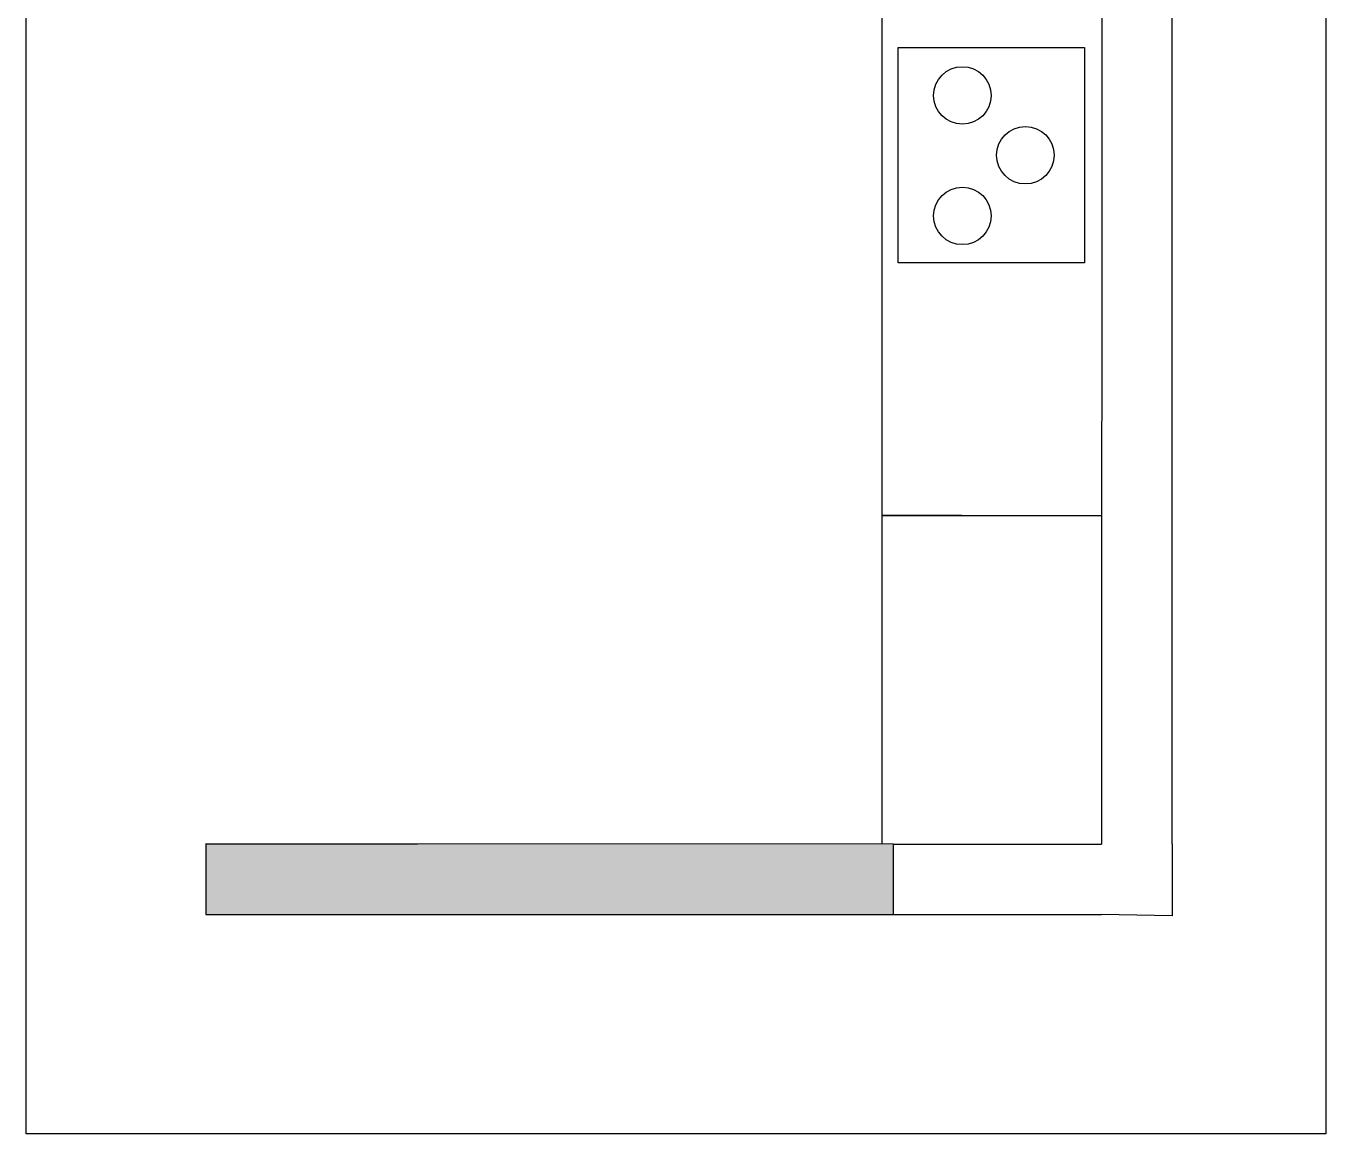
# Model space of a CAD drawing. Header units: millimetres. Extents: x 857 to 2168, y 576 to 1198.
# Drawn here: x 1249.7 to 1392.1, y 955.5 to 1076.9 of the extents above; entities that cross this region are included whole.
import ezdxf

# ---------------------------------------------------------------- set-up
doc = ezdxf.new("R2010")
doc.units = ezdxf.units.MM
doc.layers.add('WAL', color=7, linetype='Continuous', lineweight=30)

msp = doc.modelspace()

# ---------------------------------------------------------------- hatches: boundary and pattern name
at = {"layer": 'WAL', "lineweight": -2}
h = msp.add_hatch(color=256, dxfattribs=at)
h.dxf.hatch_style = 1
h.paths.add_polyline_path([(1344.7, 979.51), (1344.71, 987.24), (1292.56, 987.24), (1292.56, 987.24), (1269.38, 987.24), (1269.38, 979.52)])

# ---------------------------------------------------------------- linework, layer by layer
for p, q in [((1375.23, 987.24), (1375.23, 1145.59)), ((1367.5, 1137.87), (1367.49, 987.24)), ((1375.22, 987.24), (1375.23, 1116.66)), ((1343.42, 1113.09), (1343.41, 987.24)), ((1345.2, 1050.9), (1345.2, 1074.5)), ((1345.2, 1074.5), (1365.6, 1074.5)), ((1365.6, 1074.5), (1365.6, 1050.9)), ((1365.6, 1050.9), (1345.2, 1050.9)), ((1352.15, 1023.24), (1343.41, 1023.24)), ((1343.41, 1023.24), (1367.49, 1023.24)), ((1292.56, 987.24), (1269.38, 987.24)), ((1291.57, 987.24), (1291.57, 987.24)), ((1344.71, 987.24), (1367.49, 987.24)), ((1375.23, 987.24), (1375.23, 979.39)), ((1344.7, 979.51), (1367.49, 979.51)), ((1367.49, 979.51), (1367.49, 979.51)), ((1375.23, 979.39), (1367.49, 979.51))]:
    msp.add_line(p, q, dxfattribs=at)
for points in [[(1392.06, 1191.01), (1392.06, 955.48), (1249.68, 955.48), (1249.68, 1191.01)], [(1269.38, 979.52), (1344.7, 979.51), (1344.71, 987.24), (1269.38, 987.25)]]:
    msp.add_lwpolyline(points, close=True, dxfattribs=at)
for centre in [(1352.24, 1069.24), (1359.14, 1062.7), (1352.24, 1056.05)]:
    msp.add_circle(centre, 3.15, dxfattribs=at)

doc.saveas('drawing.dxf')
